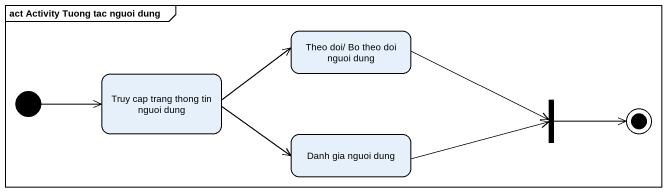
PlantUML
@startuml
mainframe act Activity Tuong tac nguoi dung
hide empty description
state "Theo doi/ Bo theo doi nguoi dung" as Theo_doi_Bo_theo_doi_nguoi
state "Truy cap trang thong tin nguoi dung" as Truy_cap_trang_thong_tin
state fork1 <<join>>
state "Danh gia nguoi dung" as Danh_gia_nguoi_dung
[*] -right-> Truy_cap_trang_thong_tin
Theo_doi_Bo_theo_doi_nguoi -right-> fork1
Truy_cap_trang_thong_tin -right-> Theo_doi_Bo_theo_doi_nguoi
Truy_cap_trang_thong_tin -right-> Danh_gia_nguoi_dung
Danh_gia_nguoi_dung -right-> fork1
fork1 -right-> [*]
@enduml
